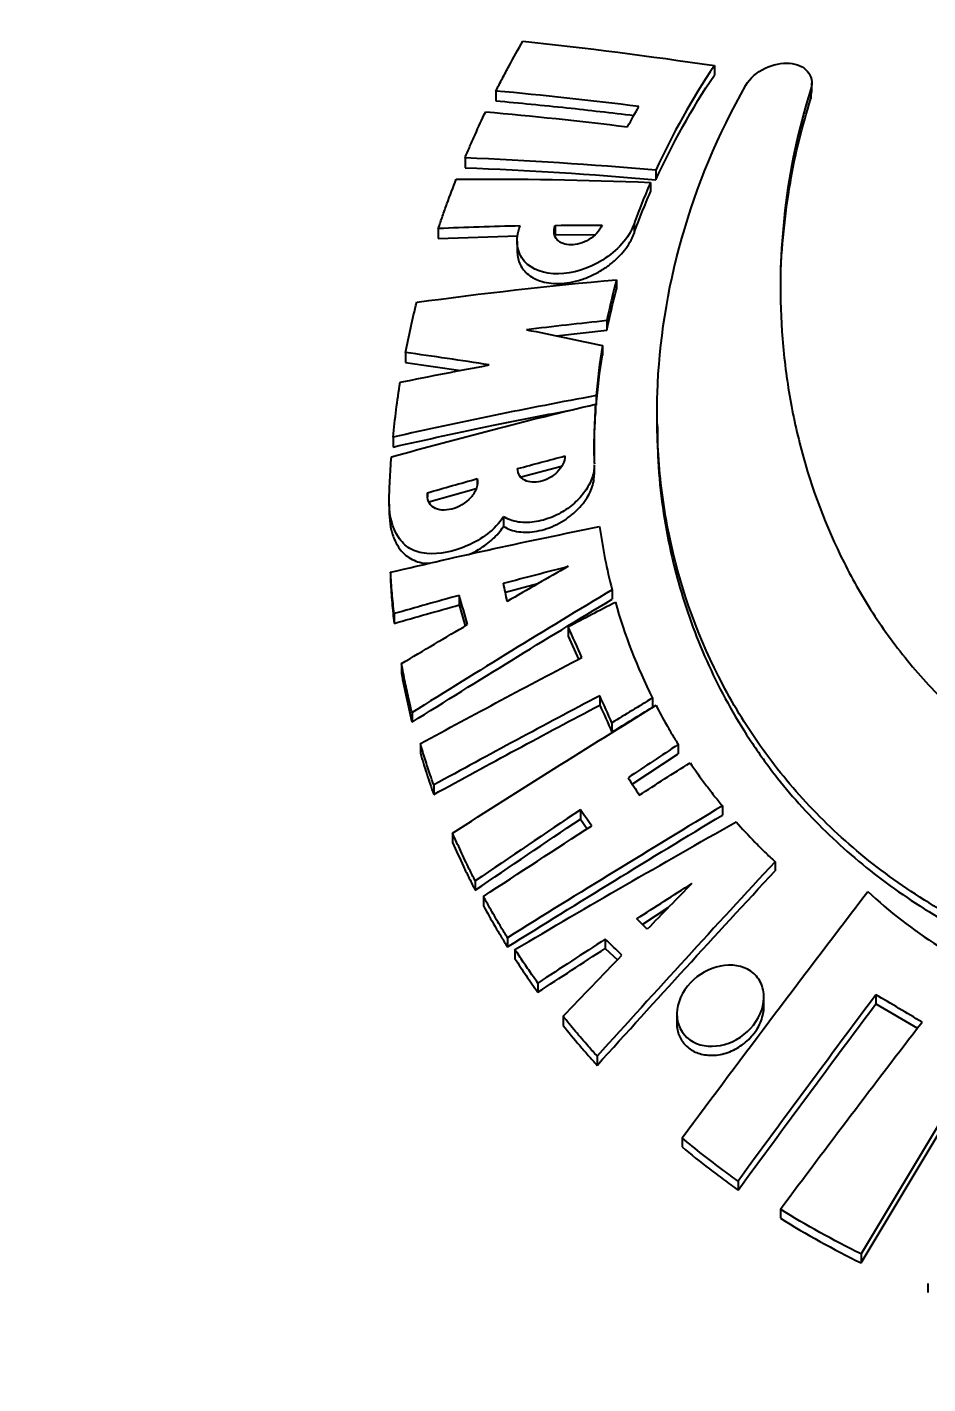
# Model space of a CAD drawing. Header units: millimetres. Extents: x 10 to 412, y 8 to 584.
# Drawn here: x 312.7 to 323.53, y 466.8 to 483.11 of the extents above; entities that cross this region are included whole.
import ezdxf

# ---------------------------------------------------------------- set-up
doc = ezdxf.new("R2010")
doc.units = ezdxf.units.MM
doc.layers.add('DETAIL', color=3, linetype='Continuous')
doc.layers.add('DIMENSIONS', color=2, linetype='Continuous')
doc.layers.add('OUTLINE', color=7, linetype='Continuous', lineweight=25)
doc.styles.add('SLDTEXTSTYLE0', font='TXT', dxfattribs={"width": 0.75})
doc.dimstyles.new('SLDDIMSTYLE4', dxfattribs={"dimtxt": 3.5, "dimasz": 2, "dimexe": 0, "dimexo": 0.0625, "dimgap": 0.875, "dimtad": 1, "dimrnd": 1e-09, "dimzin": 12, "dimdsep": 46, "dimtxsty": 'SLDTEXTSTYLE0', "dimsah": 1, "dimcen": 0.09, "dimadec": 0, "dimazin": 3, "dimtol": 1, "dimtp": 1.5, "dimtm": 1.5, "dimtfac": 1, "dimtofl": 0, "dimtmove": 0, "dimatfit": 3, "dimfxl": 0, "dimfrac": 2, "dimtolj": 1, "dimarcsym": 0})

# ---------------------------------------------------------------- blocks, each defined once
blk = doc.blocks.new('_D_4')
at = {"layer": 'DIMENSIONS'}
for p, q in [((316.213, 571.805), (257.7, 571.805)), ((259.7, 324.805), (259.7, 571.805)), ((297.725, 324.805), (257.7, 324.805))]:
    blk.add_line(p, q, dxfattribs=at)
for points in [[(259.7, 571.805), (259.2, 569.805), (260.2, 569.805)], [(259.7, 324.805), (260.2, 326.805), (259.2, 326.805)]]:
    blk.add_solid(points, dxfattribs=at)
at = {"layer": 'DIMENSIONS', "attachment_point": 1, "rotation": 90, "style": 'SLDTEXTSTYLE0'}
for s, insert, char_height in [('±1,50', (256.2, 448.683), 2.5), ('247', (255.188, 439.632), 3.5)]:
    blk.add_mtext(s, dxfattribs=dict(at, insert=insert, char_height=char_height))

msp = doc.modelspace()

# ---------------------------------------------------------------- linework, layer by layer
at = {"layer": 'DETAIL'}
for p, q in [((322.12191, 482.36185), (322.12191, 482.25032)), ((319.99702, 480.74215), (319.99702, 480.62768))]:
    msp.add_line(p, q, dxfattribs=at)
at = {"layer": 'OUTLINE'}
for p, q in [((320.96291, 482.64581), (320.96291, 482.53284)), ((318.33652, 482.34077), (318.33652, 482.22328)), ((322.12191, 482.25032), (322.13009, 482.32693)), ((322.13425, 482.32664), (322.13425, 482.4389)), ((317.965, 481.53725), (317.965, 481.41888)), ((320.26018, 481.38825), (320.26018, 481.27415)), ((320.19557, 481.2428), (320.19557, 481.12861)), ((317.64414, 480.68719), (317.64414, 480.56822)), ((319.04928, 480.72543), (319.04928, 480.60929)), ((317.64414, 480.56822), (318.59983, 480.60038)), ((318.59239, 480.53561), (318.59239, 480.41828)), ((319.52832, 480.61359), (319.04928, 480.60929)), ((319.78655, 480.07211), (319.78655, 479.95741)), ((319.67084, 479.58027), (319.67084, 479.46552)), ((319.06598, 479.3955), (319.67084, 479.46552)), ((319.61627, 479.2813), (319.61627, 479.16654)), ((317.24938, 479.1967), (317.24938, 479.07746)), ((317.24938, 479.07746), (317.91288, 478.98027)), ((319.53466, 478.57592), (319.53466, 478.46131)), ((319.53466, 478.56228), (319.54239, 478.5638)), ((319.54239, 478.67843), (319.54239, 478.5638)), ((320.27338, 478.4523), (320.27338, 478.33864)), ((317.10013, 478.17944), (317.10013, 478.06053)), ((319.12577, 477.82731), (318.63956, 477.69664)), ((319.52069, 477.73157), (319.52069, 477.846)), ((318.11276, 477.68074), (318.11276, 477.60657)), ((317.51595, 477.51094), (317.51595, 477.46195)), ((318.09724, 477.5597), (317.5305, 477.39752)), ((317.05221, 477.37501), (317.05221, 477.25662)), ((318.42778, 477.22257), (318.42778, 477.10684)), ((317.06928, 476.55473), (317.06928, 476.43707)), ((317.89514, 476.27754), (317.89514, 476.1616)), ((318.84009, 476.41608), (318.45002, 476.31315)), ((319.7333, 476.34376), (319.7333, 476.23066)), ((317.89514, 476.1616), (317.96716, 475.9094)), ((317.1133, 476.05734), (317.1133, 475.94021)), ((319.20565, 475.9015), (319.20565, 475.78791)), ((319.20565, 475.78791), (319.32897, 475.50914)), ((317.20169, 475.45729), (317.20169, 475.34086)), ((319.58585, 475.07113), (319.58585, 474.95863)), ((320.21743, 475.04262), (320.21743, 474.93095)), ((317.32766, 474.86809), (317.32766, 474.75242)), ((319.7309, 474.74504), (319.7309, 474.63294)), ((317.42837, 474.49519), (317.42837, 474.38002)), ((320.52872, 474.48441), (320.52872, 474.37343)), ((319.97643, 474.00658), (320.52872, 474.37343)), ((317.58912, 473.99813), (317.58912, 473.88365)), ((319.35162, 473.70024), (319.35162, 473.58835)), ((321.05979, 473.74594), (321.05979, 473.63591)), ((319.35162, 473.58835), (319.43421, 473.47167)), ((317.81658, 473.4192), (317.81658, 473.30555)), ((321.69235, 473.07494), (321.69235, 472.96578)), ((318.08803, 472.84486), (318.08803, 472.73203)), ((318.18674, 472.65811), (318.18674, 472.54556)), ((320.40555, 472.51922), (320.0978, 472.32157)), ((318.47564, 472.16197), (318.47564, 472.05012)), ((319.65208, 472.14438), (319.65208, 472.03377)), ((319.65208, 472.03377), (319.79721, 471.89388)), ((318.56567, 472.02015), (318.56567, 471.90851)), ((318.84096, 471.61714), (318.84096, 471.50603)), ((321.55886, 471.33796), (321.55886, 471.44687)), ((322.905, 471.47336), (322.905, 471.36556)), ((319.14369, 471.21828), (319.14369, 471.10771)), ((320.51193, 471.24273), (320.51193, 471.13333)), ((322.905, 471.36556), (323.40375, 471.07259)), ((319.55346, 470.73725), (319.55346, 470.62727)), ((320.57528, 469.75541), (320.57528, 469.64643)), ((321.24806, 469.23658), (321.24806, 469.12798)), ((321.75654, 468.898), (321.75654, 468.78957)), ((322.7289, 468.36008), (322.7289, 468.25188)), ((323.53023, 468.00422), (323.53023, 467.8966))]:
    msp.add_line(p, q, dxfattribs=at)
for points, knots in [([(318.33652, 482.34077), (318.36214, 482.39139), (318.38815, 482.44192), (318.41454, 482.49235), (318.44093, 482.54277), (318.46771, 482.59309), (318.49488, 482.6433), (318.54874, 482.74285), (318.60413, 482.84196), (318.66103, 482.94054)], [0, 0, 0, 0, 0.000189504477, 0.000189504477, 0.000189504477, 0.000379008982, 0.000379008982, 0.000379008982, 0.000754806188, 0.000754806188, 0.000754806188, 0.000754806188]), ([(333.78614, 482.85392), (334.16711, 482.27386), (334.4592, 481.67027), (334.78362, 480.74515), (334.87275, 480.43208), (335.01147, 479.80545), (335.0607, 479.49426), (335.1211, 478.87614), (335.13225, 478.56921), (335.11679, 477.95939), (335.08998, 477.65533), (334.95201, 476.75667), (334.78625, 476.18391), (334.42375, 475.36024), (334.28372, 475.09166), (333.96167, 474.56691), (333.78086, 474.31317), (333.38301, 473.83086), (333.16529, 473.60114), (332.68897, 473.16686), (332.42857, 472.9622), (331.86933, 472.57999), (331.57226, 472.4038), (331.0981, 472.16485), (330.93528, 472.08944), (330.5994, 471.94794), (330.42544, 471.88156), (329.89727, 471.70133), (329.53515, 471.60526), (328.97641, 471.49965), (328.78757, 471.47089), (328.40443, 471.42696), (328.20889, 471.41178), (327.62486, 471.38842), (327.23901, 471.40184), (326.47405, 471.48437), (326.09117, 471.55474), (325.35876, 471.74428), (325.00751, 471.863), (324.33273, 472.14326), (324.01023, 472.3049), (323.41109, 472.6556), (323.13153, 472.84555), (322.60865, 473.25295), (322.3676, 473.47197), (321.92853, 473.93041), (321.7293, 474.17082), (321.36839, 474.67237), (321.20627, 474.93441), (320.77787, 475.74575), (320.57339, 476.30931), (320.37709, 477.19034), (320.33024, 477.49165), (320.27546, 478.09765), (320.26724, 478.40239), (320.29905, 479.32231), (320.39498, 479.94485), (320.74961, 481.1986), (321.00333, 481.81431), (321.34288, 482.41076)], [0, 0, 0, 0, 0.0625, 0.0625, 0.09375, 0.09375, 0.125, 0.125, 0.15625, 0.15625, 0.1875, 0.1875, 0.25, 0.25, 0.28125, 0.28125, 0.3125, 0.3125, 0.34375, 0.34375, 0.375, 0.375, 0.40625, 0.40625, 0.421875, 0.421875, 0.4375, 0.4375, 0.46875, 0.46875, 0.484375, 0.484375, 0.5, 0.5, 0.53125, 0.53125, 0.5625, 0.5625, 0.59375, 0.59375, 0.625, 0.625, 0.65625, 0.65625, 0.6875, 0.6875, 0.71875, 0.71875, 0.75, 0.75, 0.8125, 0.8125, 0.84375, 0.84375, 0.875, 0.875, 0.9375, 0.9375, 1, 1, 1, 1]), ([(321.34288, 482.41076), (321.39016, 482.4938), (321.47623, 482.56801), (321.66873, 482.6611), (321.77473, 482.68104), (321.95702, 482.66645), (322.03547, 482.63208), (322.13075, 482.52212), (322.14795, 482.44482), (322.12191, 482.36185)], [0, 0, 0, 0, 0.25, 0.25, 0.5, 0.5, 0.75, 0.75, 1, 1, 1, 1]), ([(322.12191, 482.36185), (321.96979, 481.87704), (321.86853, 481.39055), (321.75514, 480.41951), (321.74312, 479.93473), (321.79243, 479.20924), (321.82038, 478.9668), (321.89874, 478.48978), (321.9491, 478.25456), (322.13418, 477.5588), (322.30238, 477.10796), (322.63197, 476.45361), (322.75483, 476.23919), (323.03034, 475.81892), (323.18187, 475.61552), (323.51278, 475.22255), (323.69259, 475.03247), (324.08587, 474.66741), (324.30108, 474.49129), (324.7608, 474.16697), (325.00563, 474.01805), (325.53069, 473.75251), (325.81365, 473.63537), (326.39784, 473.4507), (326.70099, 473.38172), (327.3327, 473.29837), (327.64855, 473.28581), (328.27884, 473.31773), (328.59687, 473.36346), (329.20289, 473.50556), (329.49456, 473.60181), (330.05283, 473.83692), (330.31233, 473.97253), (330.7994, 474.27222), (331.02773, 474.43706), (331.66497, 474.96366), (332.01609, 475.34526), (332.46404, 475.95426), (332.60061, 476.1661), (332.84559, 476.59775), (332.95414, 476.81744), (333.24241, 477.48681), (333.38517, 477.94667), (333.53235, 478.65556), (333.57021, 478.89593), (333.62285, 479.37865), (333.63768, 479.6205), (333.6487, 480.34745), (333.61177, 480.83402), (333.44542, 481.80982), (333.31509, 482.30068), (333.13401, 482.77968)], [0, 0, 0, 0, 0.0625, 0.0625, 0.125, 0.125, 0.15625, 0.15625, 0.1875, 0.1875, 0.25, 0.25, 0.28125, 0.28125, 0.3125, 0.3125, 0.34375, 0.34375, 0.375, 0.375, 0.40625, 0.40625, 0.4375, 0.4375, 0.46875, 0.46875, 0.5, 0.5, 0.53125, 0.53125, 0.5625, 0.5625, 0.59375, 0.59375, 0.625, 0.625, 0.6875, 0.6875, 0.71875, 0.71875, 0.75, 0.75, 0.8125, 0.8125, 0.84375, 0.84375, 0.875, 0.875, 0.9375, 0.9375, 1, 1, 1, 1]), ([(318.33652, 482.22328), (318.62008, 482.19676), (319.16771, 482.14552), (319.72616, 482.07875), (319.99545, 482.04655)], [0, 0, 0, 0, 0.51779391, 1, 1, 1, 1]), ([(321.76275, 479.87096), (321.76142, 479.93705), (321.75619, 480.19724), (321.79124, 480.65429), (321.86595, 481.21414), (321.97498, 481.74748), (322.07294, 482.08271), (322.12191, 482.25032)], [0, 0, 0, 0, 0.08357523, 0.32902666, 0.57385558, 0.78693145, 1, 1, 1, 1]), ([(317.965, 481.53725), (317.98453, 481.58375), (318.00438, 481.63021), (318.02454, 481.67663), (318.0447, 481.72304), (318.06518, 481.76941), (318.08597, 481.81573), (318.12726, 481.90768), (318.16979, 481.99944), (318.21356, 482.09093)], [0, 0, 0, 0, 0.000171550184, 0.000171550184, 0.000171550184, 0.000343100381, 0.000343100381, 0.000343100381, 0.000683701715, 0.000683701715, 0.000683701715, 0.000683701715]), ([(317.64414, 480.68719), (317.66081, 480.73686), (317.67784, 480.78651), (317.69522, 480.83615), (317.7126, 480.88579), (317.73034, 480.93541), (317.74843, 480.98501), (317.78437, 481.08357), (317.82172, 481.18205), (317.86047, 481.28039)], [0, 0, 0, 0, 0.000182102119, 0.000182102119, 0.000182102119, 0.000364204269, 0.000364204269, 0.000364204269, 0.000726050618, 0.000726050618, 0.000726050618, 0.000726050618]), ([(320.19557, 481.2428), (320.17754, 481.20117), (320.15986, 481.15948), (320.14255, 481.11773), (320.12523, 481.07598), (320.10828, 481.03417), (320.09169, 480.99231), (320.0587, 480.90911), (320.02715, 480.8257), (319.99702, 480.74215)], [0, 0, 0, 0, 0.000156073651, 0.000156073651, 0.000156073651, 0.00031214725, 0.00031214725, 0.00031214725, 0.00062239418, 0.00062239418, 0.00062239418, 0.00062239418]), ([(319.99702, 480.62768), (320.01217, 480.66974), (320.02769, 480.71176), (320.04358, 480.75373), (320.05946, 480.7957), (320.0757, 480.83764), (320.0923, 480.87952), (320.1253, 480.96276), (320.15972, 481.04581), (320.19557, 481.12861)], [0, 0, 0, 0, 0.000156073563, 0.000156073563, 0.000156073563, 0.000312147173, 0.000312147173, 0.000312147173, 0.000622381731, 0.000622381731, 0.000622381731, 0.000622381731]), ([(319.99702, 480.74215), (319.96713, 480.6593), (319.91632, 480.57713), (319.78558, 480.42866), (319.70555, 480.36224), (319.44874, 480.20133), (319.25728, 480.14479), (318.91848, 480.13997), (318.77214, 480.19003), (318.63574, 480.3442), (318.60615, 480.40671), (318.58602, 480.55345), (318.59642, 480.6345), (318.62865, 480.71829)], [0, 0, 0, 0, 0.125, 0.125, 0.25, 0.25, 0.5, 0.5, 0.75, 0.75, 0.875, 0.875, 1, 1, 1, 1]), ([(319.61316, 480.72947), (319.5858, 480.6618), (319.52472, 480.59764), (319.3846, 480.51262), (319.30701, 480.4905), (319.16903, 480.48991), (319.10954, 480.51104), (319.03564, 480.59453), (319.02423, 480.65744), (319.04928, 480.72543)], [0, 0, 0, 0, 0.25, 0.25, 0.5, 0.5, 0.75, 0.75, 1, 1, 1, 1]), ([(318.59311, 480.41832), (318.59411, 480.39378), (318.59623, 480.34196), (318.61878, 480.27001), (318.65603, 480.20306), (318.70992, 480.14303), (318.7797, 480.09331), (318.86808, 480.0542), (318.972, 480.03024), (319.0928, 480.02323), (319.22458, 480.03627), (319.36368, 480.07041), (319.50284, 480.12566), (319.63308, 480.19803), (319.74981, 480.28504), (319.84553, 480.37757), (319.92072, 480.47441), (319.96935, 480.55751), (319.98958, 480.60883), (319.99702, 480.62768)], [0, 0, 0, 0, 0.04470632, 0.0943707, 0.14659848, 0.19885016, 0.25766754, 0.31650853, 0.38270552, 0.44891064, 0.52018446, 0.59143579, 0.66192338, 0.73234993, 0.79574204, 0.85907656, 0.91369886, 0.96830352, 1, 1, 1, 1]), ([(319.53466, 478.57592), (319.5264, 478.4555), (319.52111, 478.33545), (319.51875, 478.2159), (319.51757, 478.15603), (319.51713, 478.09628), (319.51742, 478.03666), (319.51772, 477.97702), (319.51875, 477.91751), (319.52052, 477.85813)], [0, 0, 0, 0, 0.000449842527, 0.000449842527, 0.000449842527, 0.000675070496, 0.000675070496, 0.000675070496, 0.000900392232, 0.000900392232, 0.000900392232, 0.000900392232]), ([(317.10013, 478.06053), (317.50117, 478.15007), (318.21681, 478.30984), (318.95233, 478.45006), (319.27568, 478.5117)], [0, 0, 0, 0, 0.56038619, 1, 1, 1, 1]), ([(319.51945, 477.95839), (319.51886, 478.00581), (319.51754, 478.11274), (319.52378, 478.28063), (319.53103, 478.40108), (319.53466, 478.46131)], [0, 0, 0, 0, 0.28487271, 0.64236251, 1, 1, 1, 1]), ([(320.27724, 478.3387), (320.27847, 478.18902), (320.28126, 477.85133), (320.33647, 477.33481), (320.43026, 476.80767), (320.56053, 476.30847), (320.7212, 475.83596), (320.91729, 475.37435), (321.14856, 474.92596), (321.4149, 474.4933), (321.70494, 474.09393), (322.01456, 473.72832), (322.33943, 473.39513), (322.69267, 473.07934), (323.07368, 472.78255), (323.48231, 472.50603), (323.91955, 472.25043), (324.3842, 472.01769), (324.87359, 471.81132), (325.35184, 471.64634), (325.81273, 471.51977), (326.25076, 471.42564), (326.69771, 471.35526), (327.14993, 471.30984), (327.62122, 471.28988), (328.10975, 471.30025), (328.6123, 471.34296), (329.10824, 471.41641), (329.591, 471.51917), (330.05767, 471.64997), (330.50701, 471.80543), (330.93912, 471.98378), (331.36635, 472.19012), (331.78454, 472.42397), (332.19073, 472.68538), (332.5706, 472.96603), (332.94663, 473.28459), (333.31265, 473.64567), (333.66221, 474.05094), (333.97449, 474.47691), (334.24901, 474.92015), (334.48677, 475.38019), (334.6875, 475.85596), (334.85146, 476.34677), (334.97838, 476.8489), (335.06647, 477.36041), (335.11964, 477.85655), (335.12138, 478.18554), (335.12219, 478.33872)], [0, 0, 0, 0, 0.02129173, 0.048036, 0.07470245, 0.09876601, 0.12291867, 0.14710866, 0.17128941, 0.19542009, 0.21946896, 0.24070238, 0.26200451, 0.28331806, 0.30459764, 0.32581198, 0.34704108, 0.36834054, 0.38962806, 0.41084055, 0.42791019, 0.44505491, 0.46222089, 0.4793573, 0.49641995, 0.51534649, 0.53434306, 0.55334301, 0.57227426, 0.59090971, 0.60960029, 0.6282979, 0.64694302, 0.66756257, 0.68823447, 0.70891773, 0.72955297, 0.75419962, 0.77892596, 0.8036913, 0.82844007, 0.85310564, 0.87808547, 0.9031298, 0.92819833, 0.95324722, 0.97823104, 1, 1, 1, 1]), ([(317.05221, 477.37501), (317.05412, 477.46893), (317.05734, 477.56312), (317.06187, 477.65755), (317.06414, 477.70479), (317.06674, 477.75209), (317.06967, 477.79945), (317.0726, 477.84682), (317.07585, 477.89425), (317.07944, 477.94173)], [0, 0, 0, 0, 0.000356268673, 0.000356268673, 0.000356268673, 0.000534483382, 0.000534483382, 0.000534483382, 0.000712723123, 0.000712723123, 0.000712723123, 0.000712723123]), ([(319.16717, 477.95335), (319.16717, 477.88925), (319.13081, 477.8165), (319.01773, 477.70391), (318.94407, 477.66442), (318.80303, 477.63017), (318.73446, 477.63456), (318.63106, 477.68746), (318.59675, 477.7369), (318.59675, 477.80093)], [0, 0, 0, 0, 0.25, 0.25, 0.5, 0.5, 0.75, 0.75, 1, 1, 1, 1]), ([(319.51975, 477.84605), (319.51914, 477.82476), (319.51782, 477.7782), (319.49899, 477.70273), (319.46665, 477.62324), (319.42162, 477.54536), (319.36536, 477.47141), (319.29831, 477.40114), (319.22157, 477.33685), (319.13391, 477.27792), (319.03852, 477.22821), (318.93387, 477.18795), (318.82544, 477.1613), (318.71353, 477.14961), (318.60537, 477.15616), (318.50713, 477.17945), (318.4531, 477.20881), (318.42778, 477.22257)], [0, 0, 0, 0, 0.048799205, 0.106760992, 0.164710148, 0.222671646, 0.281114291, 0.339581999, 0.402507085, 0.465458192, 0.53545315, 0.605472524, 0.683194477, 0.760926106, 0.843896913, 0.926844111, 1, 1, 1, 1]), ([(318.11276, 477.68074), (318.12017, 477.64648), (318.11691, 477.60738), (318.08936, 477.52873), (318.06494, 477.48908), (317.97187, 477.38448), (317.88645, 477.33542), (317.72342, 477.2933), (317.64505, 477.29899), (317.53207, 477.36768), (317.50078, 477.43232), (317.51595, 477.51094)], [0, 0, 0, 0, 0.125, 0.125, 0.25, 0.25, 0.5, 0.5, 0.75, 0.75, 1, 1, 1, 1]), ([(318.42778, 477.10684), (318.45552, 477.09206), (318.51102, 477.06248), (318.60973, 477.04029), (318.71599, 477.03468), (318.82992, 477.04671), (318.94868, 477.07737), (319.06786, 477.12635), (319.18153, 477.19253), (319.28245, 477.27078), (319.36782, 477.35864), (319.43349, 477.44791), (319.48006, 477.53784), (319.51393, 477.6332), (319.51729, 477.6964), (319.51916, 477.73169)], [0, 0, 0, 0, 0.07980714, 0.15964915, 0.23928198, 0.31891802, 0.40253267, 0.48611304, 0.56721188, 0.64824519, 0.72081412, 0.79333295, 0.85663844, 0.91992929, 1, 1, 1, 1]), ([(318.42778, 477.22256), (318.32801, 477.06529), (318.15932, 476.9479), (317.82892, 476.80259), (317.65694, 476.76697), (317.43005, 476.78602), (317.36066, 476.80611), (317.24556, 476.87553), (317.19934, 476.92359), (317.09189, 477.08927), (317.05796, 477.22679), (317.05221, 477.37501)], [0, 0, 0, 0, 0.25, 0.25, 0.5, 0.5, 0.625, 0.625, 0.75, 0.75, 1, 1, 1, 1]), ([(317.05221, 477.25662), (317.05659, 477.20351), (317.06534, 477.09733), (317.10636, 476.96401), (317.16301, 476.85453), (317.2293, 476.77477), (317.3081, 476.71625), (317.39578, 476.67939), (317.47546, 476.66261), (317.5265, 476.66257), (317.54183, 476.66256)], [0, 0, 0, 0, 0.17618305, 0.35225494, 0.48695095, 0.6214477, 0.73197772, 0.84240268, 0.95267354, 1, 1, 1, 1]), ([(318.01075, 476.76956), (318.03058, 476.77786), (318.10294, 476.80818), (318.2006, 476.87201), (318.29851, 476.95209), (318.3703, 477.02456), (318.40834, 477.07902), (318.42778, 477.10684)], [0, 0, 0, 0, 0.12326266, 0.4498247, 0.63066311, 0.81128825, 1, 1, 1, 1]), ([(317.1133, 476.05734), (317.10385, 476.13973), (317.09545, 476.22237), (317.08811, 476.30525), (317.08444, 476.3467), (317.08104, 476.38822), (317.0779, 476.4298), (317.07476, 476.47138), (317.07189, 476.51302), (317.06928, 476.55472)], [0, 0, 0, 0, 0.000321800545, 0.000321800545, 0.000321800545, 0.000482756135, 0.000482756135, 0.000482756135, 0.000643728867, 0.000643728867, 0.000643728867, 0.000643728867]), ([(317.06928, 476.43707), (317.07449, 476.35379), (317.08077, 476.27074), (317.0881, 476.18795), (317.09177, 476.14654), (317.09571, 476.10519), (317.09991, 476.0639), (317.10411, 476.02261), (317.10857, 475.98138), (317.1133, 475.94021)], [0, 0, 0, 0, 0.000321879844, 0.000321879844, 0.000321879844, 0.000482875391, 0.000482875391, 0.000482875391, 0.000643887953, 0.000643887953, 0.000643887953, 0.000643887953]), ([(317.32766, 474.86809), (317.3156, 474.91677), (317.30392, 474.96555), (317.29264, 475.01444), (317.27572, 475.08778), (317.25968, 475.16136), (317.24452, 475.23516), (317.22936, 475.30898), (317.21508, 475.38303), (317.20169, 475.45729)], [0, 0, 0, 0, 0.000196233757, 0.000196233757, 0.000196233757, 0.000490689266, 0.000490689266, 0.000490689266, 0.00078524687, 0.00078524687, 0.00078524687, 0.00078524687]), ([(317.20169, 475.34086), (317.21954, 475.24203), (317.23895, 475.14357), (317.25994, 475.04553), (317.27044, 474.99648), (317.28133, 474.94753), (317.29262, 474.89868), (317.30391, 474.84983), (317.31559, 474.80107), (317.32766, 474.75242)], [0, 0, 0, 0, 0.000392619308, 0.000392619308, 0.000392619308, 0.000589027281, 0.000589027281, 0.000589027281, 0.000785465531, 0.000785465531, 0.000785465531, 0.000785465531]), ([(320.26156, 474.95535), (320.30268, 474.8755), (320.34549, 474.79632), (320.38999, 474.71786), (320.41227, 474.67859), (320.43496, 474.6395), (320.45808, 474.6006), (320.4812, 474.56169), (320.50475, 474.52296), (320.52872, 474.48441)], [0, 0, 0, 0, 0.000345884483, 0.000345884483, 0.000345884483, 0.000518971947, 0.000518971947, 0.000518971947, 0.000692104793, 0.000692104793, 0.000692104793, 0.000692104793]), ([(317.58912, 473.99812), (317.57454, 474.03921), (317.56026, 474.08038), (317.54628, 474.12163), (317.5253, 474.18352), (317.50498, 474.24559), (317.48533, 474.30785), (317.46568, 474.37011), (317.44669, 474.43256), (317.42837, 474.49519)], [0, 0, 0, 0, 0.000170070028, 0.000170070028, 0.000170070028, 0.000425244744, 0.000425244744, 0.000425244744, 0.000680486918, 0.000680486918, 0.000680486918, 0.000680486918]), ([(317.42837, 474.38002), (317.45279, 474.29668), (317.47839, 474.21364), (317.50517, 474.13093), (317.51857, 474.08956), (317.53226, 474.04826), (317.54625, 474.00705), (317.56025, 473.96584), (317.57453, 473.9247), (317.58912, 473.88365)], [0, 0, 0, 0, 0.000340280566, 0.000340280566, 0.000340280566, 0.000510485771, 0.000510485771, 0.000510485771, 0.000680711088, 0.000680711088, 0.000680711088, 0.000680711088]), ([(320.67086, 474.26544), (320.73097, 474.17664), (320.79343, 474.08891), (320.85819, 474.00238), (320.89062, 473.95905), (320.92363, 473.91601), (320.95723, 473.87327), (320.99083, 473.83052), (321.02502, 473.78807), (321.05979, 473.74594)], [0, 0, 0, 0, 0.000406759796, 0.000406759796, 0.000406759796, 0.000610395151, 0.000610395151, 0.000610395151, 0.000814111054, 0.000814111054, 0.000814111054, 0.000814111054]), ([(321.22375, 473.55444), (321.29713, 473.47181), (321.37286, 473.39049), (321.45089, 473.31061), (321.48997, 473.27061), (321.52963, 473.23097), (321.56986, 473.19169), (321.61011, 473.1524), (321.65095, 473.11348), (321.69235, 473.07494)], [0, 0, 0, 0, 0.000409144524, 0.000409144524, 0.000409144524, 0.000614005266, 0.000614005266, 0.000614005266, 0.000818957402, 0.000818957402, 0.000818957402, 0.000818957402]), ([(318.08803, 472.84486), (318.06369, 472.89217), (318.03978, 472.93962), (318.01631, 472.9872), (317.98108, 473.0586), (317.94683, 473.1303), (317.91355, 473.20229), (317.88025, 473.2743), (317.84793, 473.34661), (317.81658, 473.4192)], [0, 0, 0, 0, 0.000204114589, 0.000204114589, 0.000204114589, 0.000510416572, 0.000510416572, 0.000510416572, 0.000816843426, 0.000816843426, 0.000816843426, 0.000816843426]), ([(317.81658, 473.30555), (317.85835, 473.20898), (317.90185, 473.1129), (317.94707, 473.01734), (317.96969, 472.96953), (317.99275, 472.92185), (318.01624, 472.87431), (318.03974, 472.82675), (318.06367, 472.77933), (318.08803, 472.73204)], [0, 0, 0, 0, 0.000408410808, 0.000408410808, 0.000408410808, 0.000612736344, 0.000612736344, 0.000612736344, 0.000817099496, 0.000817099496, 0.000817099496, 0.000817099496]), ([(322.80746, 472.71712), (323.06483, 472.47422), (323.34859, 472.25662), (323.96735, 471.8643), (324.30226, 471.69016), (324.66461, 471.53935)], [0, 0, 0, 0, 0.5, 0.5, 1, 1, 1, 1]), ([(318.47564, 472.16197), (318.45018, 472.20283), (318.42508, 472.24381), (318.40032, 472.28491), (318.36318, 472.34658), (318.32681, 472.40851), (318.29122, 472.47071), (318.25562, 472.53292), (318.22079, 472.59539), (318.18674, 472.65811)], [0, 0, 0, 0, 0.000181650398, 0.000181650398, 0.000181650398, 0.000454224809, 0.000454224809, 0.000454224809, 0.000726893866, 0.000726893866, 0.000726893866, 0.000726893866]), ([(318.18674, 472.54556), (318.23211, 472.46211), (318.27886, 472.37909), (318.32699, 472.29653), (318.35107, 472.25523), (318.37549, 472.21405), (318.40027, 472.17298), (318.42504, 472.13191), (318.45016, 472.09095), (318.47564, 472.05012)], [0, 0, 0, 0, 0.000363450794, 0.000363450794, 0.000363450794, 0.000545267267, 0.000545267267, 0.000545267267, 0.000727112317, 0.000727112317, 0.000727112317, 0.000727112317]), ([(318.84096, 471.61713), (318.81705, 471.65034), (318.79338, 471.68364), (318.76996, 471.71704), (318.73482, 471.76714), (318.70023, 471.81745), (318.66618, 471.86797), (318.63213, 471.9185), (318.59863, 471.96923), (318.56567, 472.02016)], [0, 0, 0, 0, 0.000151914982, 0.000151914982, 0.000151914982, 0.000379849667, 0.000379849667, 0.000379849667, 0.000607843973, 0.000607843973, 0.000607843973, 0.000607843973]), ([(318.56567, 471.9085), (318.60959, 471.84073), (318.65449, 471.7733), (318.70035, 471.70623), (318.7233, 471.67268), (318.74649, 471.63923), (318.76992, 471.60586), (318.79335, 471.57249), (318.81703, 471.53922), (318.84096, 471.50603)], [0, 0, 0, 0, 0.00030394129, 0.00030394129, 0.00030394129, 0.000455969329, 0.000455969329, 0.000455969329, 0.000608015358, 0.000608015358, 0.000608015358, 0.000608015358]), ([(321.0354, 471.82131), (321.16889, 471.84792), (321.30239, 471.82706), (321.45152, 471.72322), (321.49207, 471.67674), (321.54616, 471.56785), (321.55984, 471.50478), (321.55673, 471.3105), (321.49485, 471.17386), (321.30037, 470.96571), (321.16914, 470.893), (320.90418, 470.84173), (320.76791, 470.86406), (320.57009, 471.00242), (320.50979, 471.12001), (320.5142, 471.37968), (320.57715, 471.51503), (320.77133, 471.72143), (320.90191, 471.79471), (321.0354, 471.82131)], [0, 0, 0, 0, 0.125, 0.125, 0.1875, 0.1875, 0.25, 0.25, 0.375, 0.375, 0.5, 0.5, 0.625, 0.625, 0.75, 0.75, 0.875, 0.875, 1, 1, 1, 1]), ([(322.905, 471.47336), (322.62713, 471.10297), (322.3506, 470.73071), (321.79838, 469.98497), (321.52294, 469.61118), (321.24806, 469.23658)], [0, 0, 0, 0, 0.5, 0.5, 1, 1, 1, 1]), ([(319.55346, 470.73725), (319.51778, 470.77659), (319.48248, 470.81613), (319.44757, 470.85584), (319.39518, 470.91544), (319.34367, 470.97545), (319.29304, 471.03585), (319.24238, 471.09627), (319.19259, 471.15709), (319.14369, 471.21828)], [0, 0, 0, 0, 0.000191091259, 0.000191091259, 0.000191091259, 0.000477869156, 0.000477869156, 0.000477869156, 0.000764781402, 0.000764781402, 0.000764781402, 0.000764781402]), ([(320.51335, 471.13327), (320.51295, 471.12644), (320.51098, 471.09317), (320.52141, 471.03704), (320.54483, 470.96798), (320.5926, 470.88686), (320.66326, 470.82168), (320.75018, 470.77814), (320.82447, 470.75584), (320.90507, 470.74603), (320.99171, 470.74913), (321.08083, 470.76638), (321.17131, 470.79804), (321.25878, 470.84407), (321.34079, 470.90348), (321.41332, 470.97467), (321.47333, 471.05429), (321.51886, 471.13997), (321.54707, 471.22629), (321.55948, 471.29345), (321.5576, 471.32921), (321.55714, 471.33791)], [0, 0, 0, 0, 0.013185151, 0.064257081, 0.112913431, 0.161571281, 0.258271225, 0.308585326, 0.358911578, 0.412307635, 0.465715591, 0.522496802, 0.579282666, 0.63849238, 0.697694145, 0.757100287, 0.816488594, 0.873381313, 0.93025044, 0.983034953, 1, 1, 1, 1]), ([(319.14369, 471.10771), (319.20884, 471.0263), (319.27555, 470.94554), (319.34382, 470.86549), (319.37797, 470.82543), (319.41252, 470.78555), (319.44746, 470.74585), (319.4824, 470.70614), (319.51774, 470.66661), (319.55346, 470.62727)], [0, 0, 0, 0, 0.000382313223, 0.000382313223, 0.000382313223, 0.000573599177, 0.000573599177, 0.000573599177, 0.00076492599, 0.00076492599, 0.00076492599, 0.00076492599]), ([(321.24806, 469.23658), (321.18966, 469.27796), (321.13185, 469.31983), (321.07464, 469.36214), (320.98874, 469.42568), (320.90418, 469.49025), (320.82099, 469.55578), (320.73772, 469.62137), (320.65581, 469.68794), (320.57528, 469.7554)], [0, 0, 0, 0, 0.000241327821, 0.000241327821, 0.000241327821, 0.000603679141, 0.000603679141, 0.000603679141, 0.000966382595, 0.000966382595, 0.000966382595, 0.000966382595]), ([(320.57528, 469.64643), (320.68246, 469.55671), (320.79211, 469.46857), (320.90414, 469.38219), (320.96025, 469.33893), (321.01696, 469.29611), (321.07427, 469.25374), (321.1316, 469.21136), (321.18954, 469.16943), (321.24806, 469.12798)], [0, 0, 0, 0, 0.000482782659, 0.000482782659, 0.000482782659, 0.000724512857, 0.000724512857, 0.000724512857, 0.000966351052, 0.000966351052, 0.000966351052, 0.000966351052])]:
    msp.add_open_spline(points, degree=3, knots=knots, dxfattribs=at)
for points in [[(318.66103, 482.94054), (319.41616, 482.86051), (320.18371, 482.76189), (320.96291, 482.64581)], [(320.96291, 482.64581), (320.69015, 482.24015), (320.45589, 481.81821), (320.26018, 481.38824)], [(320.26018, 481.27415), (320.4559, 481.70443), (320.69015, 482.12676), (320.96291, 482.53284)], [(320.05537, 482.15402), (319.47512, 482.2268), (318.90205, 482.28921), (318.33652, 482.34077)], [(319.91959, 481.91048), (319.96485, 481.99189), (320.01011, 482.07307), (320.05537, 482.15402)], [(318.21356, 482.09093), (318.77479, 482.04145), (319.34357, 481.98115), (319.91959, 481.91048)], [(320.26018, 481.38824), (319.48152, 481.45646), (318.71624, 481.50644), (317.965, 481.53725)], [(317.965, 481.41888), (318.71603, 481.38969), (319.48132, 481.34113), (320.26018, 481.27415)], [(317.86047, 481.28039), (318.62416, 481.2867), (319.40273, 481.2739), (320.19557, 481.2428)], [(318.62865, 480.71829), (318.29767, 480.71125), (317.96949, 480.7009), (317.64414, 480.68719)], [(319.04928, 480.72543), (319.23641, 480.72781), (319.42438, 480.72916), (319.61316, 480.72947)], [(317.38405, 479.80059), (318.16921, 479.9082), (318.97003, 479.99873), (319.78655, 480.07211)], [(319.78655, 480.07211), (319.74256, 479.90813), (319.70402, 479.74418), (319.67084, 479.58027)], [(319.67084, 479.46552), (319.70402, 479.62942), (319.74256, 479.7934), (319.78655, 479.95741)], [(317.24938, 479.1967), (317.28847, 479.39753), (317.33333, 479.59882), (317.38405, 479.80059)], [(319.67084, 479.58027), (319.34682, 479.54621), (319.02515, 479.50954), (318.70582, 479.47024)], [(318.70582, 479.47024), (319.00719, 479.41071), (319.31068, 479.34772), (319.61627, 479.28129)], [(319.61627, 479.28129), (319.58346, 479.07957), (319.55887, 478.87862), (319.54239, 478.67843)], [(317.18575, 478.83895), (317.53957, 478.91131), (317.89645, 478.9807), (318.25646, 479.04704)], [(318.25646, 479.04704), (317.91785, 479.10126), (317.58215, 479.15115), (317.24938, 479.1967)], [(319.54239, 478.5638), (319.55887, 478.76392), (319.58346, 478.96483), (319.61627, 479.16654)], [(317.10013, 478.17944), (317.12168, 478.39826), (317.15018, 478.61807), (317.18575, 478.83895)], [(317.07944, 477.94173), (317.88373, 478.16638), (318.70181, 478.37808), (319.53466, 478.57592)], [(319.54239, 478.67843), (318.7135, 478.52673), (317.89963, 478.36019), (317.10013, 478.17944)], [(318.59675, 477.80093), (318.78618, 477.85241), (318.97632, 477.90323), (319.16717, 477.95335)], [(317.51595, 477.51094), (317.71407, 477.56827), (317.91302, 477.62488), (318.11276, 477.68074)], [(317.06928, 476.55472), (317.89387, 476.75106), (318.73173, 476.93422), (319.58361, 477.10346)], [(319.58361, 477.10346), (319.61923, 476.84647), (319.66915, 476.59305), (319.7333, 476.34375)], [(318.42778, 476.42244), (318.68588, 476.49164), (318.94519, 476.55971), (319.20565, 476.62661)], [(319.20565, 476.62661), (318.96038, 476.4865), (318.7159, 476.34568), (318.47219, 476.20421)], [(317.89514, 476.27754), (317.63328, 476.20529), (317.37266, 476.13187), (317.1133, 476.05734)], [(319.7333, 476.34375), (318.92374, 475.85855), (318.12267, 475.36596), (317.32766, 474.86809)], [(317.99538, 475.92607), (317.96193, 476.0438), (317.92851, 476.16095), (317.89514, 476.27754)], [(318.47219, 476.20421), (318.45738, 476.27714), (318.44258, 476.34988), (318.42778, 476.42244)], [(317.1133, 475.94021), (317.37265, 476.01514), (317.63327, 476.08896), (317.89514, 476.1616)], [(317.32766, 474.75242), (318.12267, 475.25112), (318.92372, 475.74457), (319.7333, 476.23065)], [(319.20565, 475.9015), (319.39422, 476.00057), (319.58324, 476.09923), (319.77271, 476.19746)], [(319.77271, 476.19746), (319.88455, 475.80029), (320.03279, 475.41452), (320.21743, 475.04262)], [(317.20169, 475.45729), (317.46543, 475.61421), (317.72997, 475.7705), (317.99538, 475.92607)], [(319.36952, 475.53056), (319.31482, 475.65504), (319.26019, 475.77868), (319.20565, 475.9015)], [(317.42837, 474.49519), (318.07081, 474.84427), (318.71753, 475.18968), (319.36952, 475.53056)], [(319.58585, 475.07113), (318.91541, 474.71772), (318.25017, 474.35976), (317.58912, 473.99812)], [(319.7309, 474.74504), (319.68249, 474.85439), (319.63414, 474.96308), (319.58585, 475.07113)], [(320.21743, 475.04262), (320.05499, 474.94369), (319.89282, 474.84449), (319.7309, 474.74504)], [(317.58912, 473.88365), (318.25016, 474.24592), (318.9154, 474.60454), (319.58585, 474.95862)], [(317.81658, 473.4192), (318.62587, 473.93646), (319.44018, 474.44913), (320.26156, 474.95535)], [(319.58585, 474.95862), (319.63415, 474.85068), (319.6825, 474.74213), (319.7309, 474.63294)], [(319.7309, 474.63294), (319.89282, 474.73252), (320.05499, 474.83187), (320.21743, 474.93095)], [(320.52872, 474.48441), (320.32767, 474.35164), (320.127, 474.21848), (319.92666, 474.08498)], [(320.05986, 473.87517), (320.26316, 474.00562), (320.46682, 474.13572), (320.67086, 474.26544)], [(319.92666, 474.08498), (319.97101, 474.01539), (320.01541, 473.94546), (320.05986, 473.87517)], [(319.35162, 473.70025), (318.92904, 473.41641), (318.50793, 473.13119), (318.08803, 472.84486)], [(321.05979, 473.74594), (320.1922, 473.22389), (319.33145, 472.69529), (318.47564, 472.16197)], [(319.48825, 473.50692), (319.44266, 473.57169), (319.39712, 473.63613), (319.35162, 473.70025)], [(318.08803, 472.73204), (318.50791, 473.01866), (318.92902, 473.30418), (319.35162, 473.58835)], [(318.18674, 472.65811), (318.61918, 472.94233), (319.05292, 473.22535), (319.48825, 473.50692)], [(318.47564, 472.05012), (319.33146, 472.58402), (320.1922, 473.11323), (321.05979, 473.63591)], [(318.56567, 472.02016), (319.44569, 472.53738), (320.33109, 473.04941), (321.22375, 473.55444)], [(321.69235, 473.07494), (320.9756, 472.3006), (320.26322, 471.52062), (319.55346, 470.73725)], [(319.55346, 470.62727), (320.26316, 471.41077), (320.97552, 472.19101), (321.69235, 472.96578)], [(320.02991, 472.38834), (320.25051, 472.53047), (320.47147, 472.67225), (320.6928, 472.81365)], [(320.6928, 472.81365), (320.51379, 472.63068), (320.33501, 472.44741), (320.15645, 472.26388)], [(320.57528, 469.7554), (321.31493, 470.74926), (322.05825, 471.73762), (322.80746, 472.71712)], [(320.15645, 472.26388), (320.11423, 472.30556), (320.07205, 472.34704), (320.02991, 472.38834)], [(319.65208, 472.14438), (319.38121, 471.9691), (319.11085, 471.79333), (318.84096, 471.61713)], [(318.84096, 471.50603), (319.11086, 471.68239), (319.38122, 471.85832), (319.65208, 472.03377)], [(319.85243, 471.95097), (319.78555, 472.01591), (319.71877, 472.08038), (319.65208, 472.14438)], [(319.14369, 471.21828), (319.37962, 471.46288), (319.61585, 471.70713), (319.85243, 471.95097)], [(324.66461, 471.53935), (324.00933, 470.49798), (323.36554, 469.43557), (322.7289, 468.36008)], [(322.7289, 468.25188), (323.36476, 469.32699), (324.00834, 470.39037), (324.66461, 471.43449)], [(323.46025, 471.14611), (323.27441, 471.25869), (323.08932, 471.3678), (322.905, 471.47336)], [(321.24806, 469.12798), (321.79774, 469.87726), (322.34942, 470.62395), (322.905, 471.36556)], [(321.75654, 468.898), (322.32099, 469.65215), (322.8866, 470.40469), (323.46025, 471.14611)], [(322.7289, 468.36008), (322.39096, 468.52513), (322.06668, 468.70428), (321.75654, 468.898)], [(321.75654, 468.78957), (322.06668, 468.59591), (322.391, 468.4166), (322.7289, 468.25188)]]:
    msp.add_open_spline(points, degree=3, dxfattribs=at)

# ---------------------------------------------------------------- dimensions: what is measured, and where the dimension line sits
at = {"layer": 'DIMENSIONS'}
dim = msp.add_linear_dim(base=(259.70013, 571.80517), p1=(298.72494, 324.80517), p2=(317.21269, 571.80517), angle=90, dimstyle='SLDDIMSTYLE4', dxfattribs=at)
dim.commit()
dim.dimension.update_dxf_attribs({"geometry": '_D_4', "text_midpoint": (259.70013, 448.30517), "dimtype": 160})

doc.saveas('drawing.dxf')
